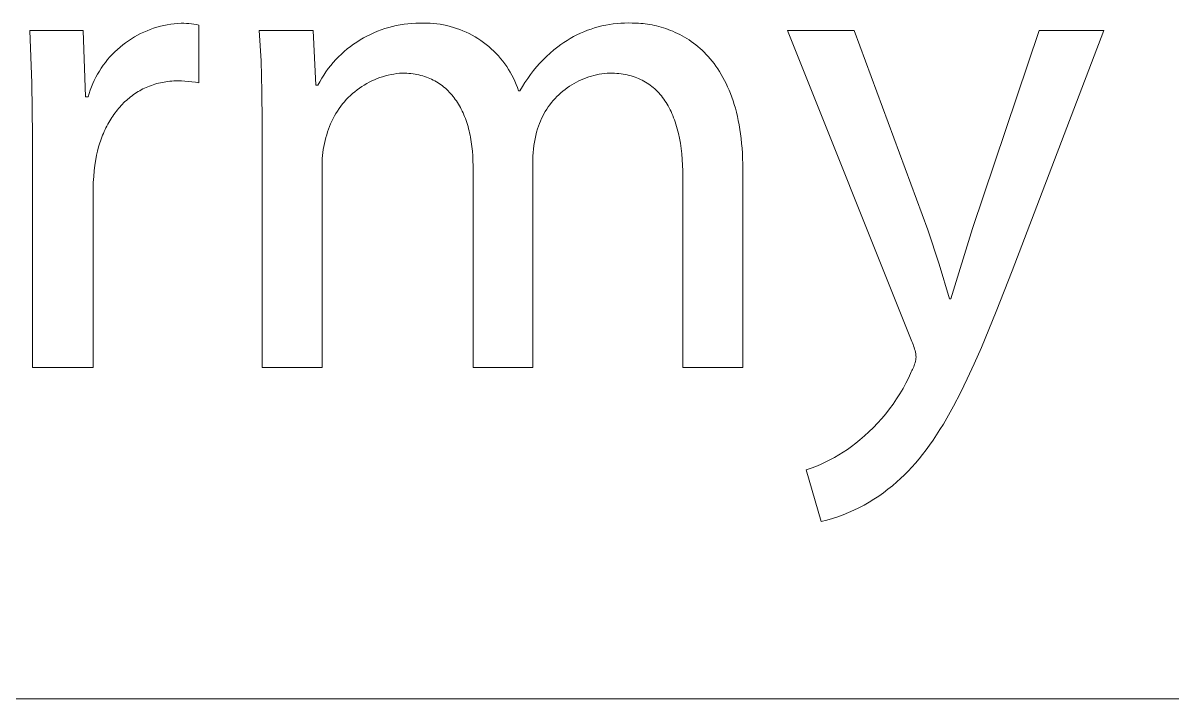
# Model space of a CAD drawing. Header units: millimetres. Extents: x 1348 to 6197, y -150 to 3238.
# Drawn here: x 4942.4 to 5022.6, y -149.9 to -102.7 of the extents above; entities that cross this region are included whole.
import ezdxf

# ---------------------------------------------------------------- set-up
doc = ezdxf.new("R2010")
doc.units = ezdxf.units.MM
doc.header["$MEASUREMENT"] = 0
doc.layers.add('Domyślny', color=7, linetype='Continuous', true_color=0x000000)

msp = doc.modelspace()

# ---------------------------------------------------------------- linework, layer by layer
at = {"layer": 'Domyślny', "color": 18, "lineweight": 15, "true_color": 0x000000}
for p, q in [((4943.016, -106.947), (4942.864, -103.275)), ((4942.864, -103.275), (4946.595, -103.275)), ((4946.595, -103.275), (4946.756, -107.893)), ((4950.601, -103.484), (4950.824, -103.379)), ((4950.824, -103.379), (4951.05, -103.281)), ((4951.05, -103.281), (4951.279, -103.192)), ((4951.279, -103.192), (4951.511, -103.11)), ((4951.511, -103.11), (4951.746, -103.037)), ((4951.746, -103.037), (4951.983, -102.972)), ((4951.983, -102.972), (4952.223, -102.915)), ((4952.223, -102.915), (4952.464, -102.867)), ((4952.464, -102.867), (4952.707, -102.827)), ((4952.707, -102.827), (4952.951, -102.795)), ((4952.951, -102.795), (4953.196, -102.772)), ((4953.196, -102.772), (4953.441, -102.758)), ((4953.441, -102.758), (4953.618, -102.76)), ((4953.618, -102.76), (4953.794, -102.768)), ((4953.794, -102.768), (4953.97, -102.781)), ((4953.97, -102.781), (4954.146, -102.8)), ((4954.146, -102.8), (4954.321, -102.824)), ((4954.321, -102.824), (4954.495, -102.853)), ((4954.495, -102.853), (4954.669, -102.887)), ((4954.669, -102.887), (4954.669, -106.924)), ((4959.01, -105.391), (4958.886, -103.266)), ((4958.886, -103.266), (4962.649, -103.266)), ((4962.649, -103.266), (4962.827, -107.077)), ((4966.644, -103.535), (4966.893, -103.422)), ((4966.893, -103.422), (4967.145, -103.317)), ((4967.145, -103.317), (4967.401, -103.22)), ((4967.401, -103.22), (4967.659, -103.132)), ((4967.659, -103.132), (4967.921, -103.053)), ((4967.921, -103.053), (4968.185, -102.983)), ((4968.185, -102.983), (4968.451, -102.922)), ((4968.451, -102.922), (4968.719, -102.87)), ((4968.719, -102.87), (4968.989, -102.827)), ((4968.989, -102.827), (4969.26, -102.793)), ((4969.26, -102.793), (4969.532, -102.768)), ((4969.532, -102.768), (4969.805, -102.753)), ((4969.805, -102.753), (4970.078, -102.747)), ((4970.078, -102.747), (4970.352, -102.75)), ((4970.352, -102.75), (4970.587, -102.751)), ((4970.587, -102.751), (4970.822, -102.76)), ((4970.822, -102.76), (4971.057, -102.777)), ((4971.057, -102.777), (4971.291, -102.802)), ((4971.291, -102.802), (4971.523, -102.835)), ((4971.523, -102.835), (4971.755, -102.876)), ((4971.755, -102.876), (4971.985, -102.925)), ((4971.985, -102.925), (4972.214, -102.982)), ((4972.214, -102.982), (4972.44, -103.046)), ((4972.44, -103.046), (4972.664, -103.118)), ((4972.664, -103.118), (4972.885, -103.198)), ((4972.885, -103.198), (4973.104, -103.285)), ((4973.104, -103.285), (4973.319, -103.379)), ((4973.319, -103.379), (4973.531, -103.481)), ((4981.064, -103.568), (4981.304, -103.454)), ((4981.304, -103.454), (4981.547, -103.348)), ((4981.547, -103.348), (4981.794, -103.251)), ((4981.794, -103.251), (4982.044, -103.162)), ((4982.044, -103.162), (4982.296, -103.081)), ((4982.296, -103.081), (4982.552, -103.008)), ((4982.552, -103.008), (4982.809, -102.945)), ((4982.809, -102.945), (4983.069, -102.889)), ((4983.069, -102.889), (4983.33, -102.843)), ((4983.33, -102.843), (4983.593, -102.805)), ((4983.593, -102.805), (4983.857, -102.777)), ((4983.857, -102.777), (4984.121, -102.757)), ((4984.121, -102.757), (4984.386, -102.745)), ((4984.386, -102.745), (4984.652, -102.743)), ((4984.652, -102.743), (4984.917, -102.75)), ((4984.917, -102.75), (4985.064, -102.751)), ((4985.064, -102.751), (4985.213, -102.756)), ((4985.213, -102.756), (4985.364, -102.764)), ((4985.364, -102.764), (4985.517, -102.775)), ((4985.517, -102.775), (4985.672, -102.789)), ((4985.672, -102.789), (4985.828, -102.807)), ((4985.828, -102.807), (4985.985, -102.828)), ((4985.985, -102.828), (4986.143, -102.853)), ((4986.143, -102.853), (4986.303, -102.882)), ((4986.303, -102.882), (4986.464, -102.914)), ((4986.464, -102.914), (4986.625, -102.951)), ((4986.625, -102.951), (4986.787, -102.991)), ((4986.787, -102.991), (4986.949, -103.036)), ((4986.949, -103.036), (4987.112, -103.085)), ((4987.112, -103.085), (4987.275, -103.138)), ((4987.275, -103.138), (4987.438, -103.195)), ((4987.438, -103.195), (4987.601, -103.257)), ((4987.601, -103.257), (4987.764, -103.323)), ((4987.764, -103.323), (4987.926, -103.395)), ((4987.926, -103.395), (4988.088, -103.47)), ((5004.432, -124.945), (4995.76, -103.275)), ((4995.76, -103.275), (5000.411, -103.275)), ((5000.411, -103.275), (5005.562, -117.162)), ((5008.663, -117.065), (5013.329, -103.275)), ((5017.835, -103.275), (5011.44, -120.02)), ((5013.329, -103.275), (5017.835, -103.275)), ((4949.356, -104.271), (4949.552, -104.122)), ((4949.552, -104.122), (4949.752, -103.98)), ((4949.752, -103.98), (4949.958, -103.845)), ((4949.958, -103.845), (4950.168, -103.717)), ((4950.168, -103.717), (4950.383, -103.597)), ((4950.383, -103.597), (4950.601, -103.484)), ((4965.247, -104.387), (4965.467, -104.226)), ((4965.467, -104.226), (4965.693, -104.072)), ((4965.693, -104.072), (4965.924, -103.926)), ((4965.924, -103.926), (4966.16, -103.787)), ((4966.16, -103.787), (4966.4, -103.657)), ((4966.4, -103.657), (4966.644, -103.535)), ((4973.531, -103.481), (4973.74, -103.59)), ((4973.74, -103.59), (4973.945, -103.706)), ((4973.945, -103.706), (4974.145, -103.829)), ((4974.145, -103.829), (4974.342, -103.959)), ((4974.342, -103.959), (4974.533, -104.095)), ((4974.533, -104.095), (4974.721, -104.238)), ((4974.721, -104.238), (4974.903, -104.387)), ((4979.717, -104.413), (4979.93, -104.254)), ((4979.93, -104.254), (4980.147, -104.101)), ((4980.147, -104.101), (4980.369, -103.957)), ((4980.369, -103.957), (4980.596, -103.819)), ((4980.596, -103.819), (4980.828, -103.69)), ((4980.828, -103.69), (4981.064, -103.568)), ((4988.088, -103.47), (4988.25, -103.551)), ((4988.25, -103.551), (4988.41, -103.637)), ((4988.41, -103.637), (4988.57, -103.728)), ((4988.57, -103.728), (4988.729, -103.824)), ((4988.729, -103.824), (4988.886, -103.925)), ((4988.886, -103.925), (4989.043, -104.031)), ((4989.043, -104.031), (4989.198, -104.143)), ((4989.198, -104.143), (4989.351, -104.26)), ((4989.351, -104.26), (4989.502, -104.383)), ((4948.461, -105.113), (4948.628, -104.933)), ((4948.628, -104.933), (4948.801, -104.758)), ((4948.801, -104.758), (4948.98, -104.589)), ((4948.98, -104.589), (4949.165, -104.427)), ((4949.165, -104.427), (4949.356, -104.271)), ((4964.423, -105.104), (4964.62, -104.914)), ((4964.62, -104.914), (4964.823, -104.732)), ((4964.823, -104.732), (4965.032, -104.556)), ((4965.032, -104.556), (4965.247, -104.387)), ((4974.903, -104.387), (4975.08, -104.542)), ((4975.08, -104.542), (4975.251, -104.703)), ((4975.251, -104.703), (4975.417, -104.87)), ((4975.417, -104.87), (4975.577, -105.042)), ((4975.577, -105.042), (4975.731, -105.22)), ((4978.704, -105.307), (4978.946, -105.071)), ((4978.946, -105.071), (4979.195, -104.843)), ((4979.195, -104.843), (4979.453, -104.623)), ((4979.453, -104.623), (4979.717, -104.413)), ((4989.502, -104.383), (4989.652, -104.512)), ((4989.652, -104.512), (4989.8, -104.646)), ((4989.8, -104.646), (4989.945, -104.786)), ((4989.945, -104.786), (4990.088, -104.933)), ((4990.088, -104.933), (4990.229, -105.085)), ((4947.859, -105.891), (4947.999, -105.689)), ((4947.999, -105.689), (4948.146, -105.492)), ((4948.146, -105.492), (4948.3, -105.3)), ((4948.3, -105.3), (4948.461, -105.113)), ((4959.074, -107.517), (4959.01, -105.391)), ((4963.704, -105.926), (4963.873, -105.712)), ((4963.873, -105.712), (4964.05, -105.503)), ((4964.05, -105.503), (4964.233, -105.3)), ((4964.233, -105.3), (4964.423, -105.104)), ((4975.731, -105.22), (4975.879, -105.403)), ((4975.879, -105.403), (4976.021, -105.59)), ((4976.021, -105.59), (4976.156, -105.783)), ((4976.156, -105.783), (4976.285, -105.98)), ((4978.028, -106.064), (4978.245, -105.804)), ((4978.245, -105.804), (4978.47, -105.552)), ((4978.47, -105.552), (4978.704, -105.307)), ((4990.229, -105.085), (4990.367, -105.243)), ((4990.367, -105.243), (4990.503, -105.408)), ((4990.503, -105.408), (4990.636, -105.579)), ((4990.636, -105.579), (4990.765, -105.757)), ((4990.765, -105.757), (4990.892, -105.941)), ((4947.37, -106.744), (4947.481, -106.525)), ((4947.481, -106.525), (4947.6, -106.309)), ((4947.6, -106.309), (4947.726, -106.098)), ((4947.726, -106.098), (4947.859, -105.891)), ((4963.103, -106.837), (4963.241, -106.602)), ((4963.241, -106.602), (4963.388, -106.372)), ((4963.388, -106.372), (4963.542, -106.146)), ((4963.542, -106.146), (4963.704, -105.926)), ((4967.115, -106.625), (4966.928, -106.702)), ((4967.304, -106.555), (4967.115, -106.625)), ((4967.496, -106.492), (4967.304, -106.555)), ((4967.689, -106.435), (4967.496, -106.492)), ((4967.885, -106.385), (4967.689, -106.435)), ((4968.082, -106.342), (4967.885, -106.385)), ((4968.281, -106.305), (4968.082, -106.342)), ((4968.48, -106.276), (4968.281, -106.305)), ((4968.681, -106.253), (4968.48, -106.276)), ((4968.882, -106.238), (4968.681, -106.253)), ((4969.034, -106.24), (4968.882, -106.238)), ((4969.183, -106.246), (4969.034, -106.24)), ((4969.33, -106.256), (4969.183, -106.246)), ((4969.475, -106.269), (4969.33, -106.256)), ((4969.617, -106.287), (4969.475, -106.269)), ((4969.757, -106.308), (4969.617, -106.287)), ((4969.895, -106.333), (4969.757, -106.308)), ((4970.03, -106.362), (4969.895, -106.333)), ((4970.163, -106.395), (4970.03, -106.362)), ((4970.294, -106.431), (4970.163, -106.395)), ((4970.422, -106.471), (4970.294, -106.431)), ((4970.548, -106.514), (4970.422, -106.471)), ((4970.671, -106.561), (4970.548, -106.514)), ((4970.793, -106.611), (4970.671, -106.561)), ((4970.911, -106.665), (4970.793, -106.611)), ((4971.028, -106.722), (4970.911, -106.665)), ((4976.285, -105.98), (4976.407, -106.181)), ((4976.407, -106.181), (4976.522, -106.386)), ((4976.522, -106.386), (4976.63, -106.596)), ((4976.63, -106.596), (4976.73, -106.808)), ((4977.434, -106.885), (4977.623, -106.605)), ((4977.623, -106.605), (4977.821, -106.331)), ((4977.821, -106.331), (4978.028, -106.064)), ((4981.533, -106.632), (4981.359, -106.705)), ((4981.709, -106.565), (4981.533, -106.632)), ((4981.887, -106.504), (4981.709, -106.565)), ((4982.068, -106.448), (4981.887, -106.504)), ((4982.25, -106.399), (4982.068, -106.448)), ((4982.433, -106.357), (4982.25, -106.399)), ((4982.618, -106.32), (4982.433, -106.357)), ((4982.804, -106.29), (4982.618, -106.32)), ((4982.991, -106.266), (4982.804, -106.29)), ((4983.179, -106.249), (4982.991, -106.266)), ((4983.367, -106.238), (4983.179, -106.249)), ((4983.527, -106.24), (4983.367, -106.238)), ((4983.684, -106.246), (4983.527, -106.24)), ((4983.839, -106.256), (4983.684, -106.246)), ((4983.991, -106.269), (4983.839, -106.256)), ((4984.14, -106.287), (4983.991, -106.269)), ((4984.287, -106.309), (4984.14, -106.287)), ((4984.431, -106.334), (4984.287, -106.309)), ((4984.573, -106.364), (4984.431, -106.334)), ((4984.712, -106.397), (4984.573, -106.364)), ((4984.848, -106.434), (4984.712, -106.397)), ((4984.982, -106.475), (4984.848, -106.434)), ((4985.113, -106.519), (4984.982, -106.475)), ((4985.242, -106.568), (4985.113, -106.519)), ((4985.368, -106.619), (4985.242, -106.568)), ((4985.492, -106.675), (4985.368, -106.619)), ((4985.613, -106.734), (4985.492, -106.675)), ((4990.892, -105.941), (4991.015, -106.131)), ((4991.015, -106.131), (4991.135, -106.329)), ((4991.135, -106.329), (4991.252, -106.533)), ((4991.252, -106.533), (4991.364, -106.744)), ((4943.058, -110.622), (4943.016, -106.947)), ((4947.005, -107.657), (4947.084, -107.424)), ((4947.084, -107.424), (4947.172, -107.194)), ((4947.172, -107.194), (4947.267, -106.968)), ((4947.267, -106.968), (4947.37, -106.744)), ((4950.537, -107.467), (4950.427, -107.531)), ((4950.649, -107.405), (4950.537, -107.467)), ((4950.762, -107.346), (4950.649, -107.405)), ((4950.877, -107.289), (4950.762, -107.346)), ((4950.993, -107.235), (4950.877, -107.289)), ((4951.111, -107.185), (4950.993, -107.235)), ((4951.231, -107.137), (4951.111, -107.185)), ((4951.352, -107.091), (4951.231, -107.137)), ((4951.474, -107.049), (4951.352, -107.091)), ((4951.599, -107.01), (4951.474, -107.049)), ((4951.724, -106.974), (4951.599, -107.01)), ((4951.851, -106.94), (4951.724, -106.974)), ((4951.98, -106.91), (4951.851, -106.94)), ((4952.11, -106.883), (4951.98, -106.91)), ((4952.241, -106.859), (4952.11, -106.883)), ((4952.374, -106.838), (4952.241, -106.859)), ((4952.508, -106.82), (4952.374, -106.838)), ((4952.643, -106.805), (4952.508, -106.82)), ((4952.78, -106.794), (4952.643, -106.805)), ((4952.919, -106.785), (4952.78, -106.794)), ((4953.058, -106.78), (4952.919, -106.785)), ((4953.199, -106.779), (4953.058, -106.78)), ((4953.446, -106.783), (4953.199, -106.779)), ((4953.692, -106.796), (4953.446, -106.783)), ((4953.937, -106.816), (4953.692, -106.796)), ((4954.182, -106.845), (4953.937, -106.816)), ((4954.426, -106.88), (4954.182, -106.845)), ((4954.669, -106.924), (4954.426, -106.88)), ((4962.827, -107.077), (4962.972, -107.077)), ((4962.972, -107.077), (4963.103, -106.837)), ((4965.71, -107.411), (4965.551, -107.536)), ((4965.873, -107.292), (4965.71, -107.411)), ((4966.04, -107.179), (4965.873, -107.292)), ((4966.21, -107.071), (4966.04, -107.179)), ((4966.385, -106.97), (4966.21, -107.071)), ((4966.563, -106.874), (4966.385, -106.97)), ((4966.744, -106.785), (4966.563, -106.874)), ((4966.928, -106.702), (4966.744, -106.785)), ((4971.142, -106.783), (4971.028, -106.722)), ((4971.253, -106.847), (4971.142, -106.783)), ((4971.363, -106.914), (4971.253, -106.847)), ((4971.47, -106.984), (4971.363, -106.914)), ((4971.574, -107.058), (4971.47, -106.984)), ((4971.677, -107.135), (4971.574, -107.058)), ((4971.776, -107.215), (4971.677, -107.135)), ((4971.874, -107.298), (4971.776, -107.215)), ((4971.969, -107.384), (4971.874, -107.298)), ((4972.062, -107.473), (4971.969, -107.384)), ((4972.152, -107.565), (4972.062, -107.473)), ((4976.73, -106.808), (4976.824, -107.024)), ((4976.824, -107.024), (4976.91, -107.243)), ((4976.91, -107.243), (4976.988, -107.465)), ((4976.988, -107.465), (4977.085, -107.465)), ((4977.085, -107.465), (4977.255, -107.172)), ((4977.255, -107.172), (4977.434, -106.885)), ((4980.227, -107.376), (4980.079, -107.494)), ((4980.378, -107.264), (4980.227, -107.376)), ((4980.534, -107.157), (4980.378, -107.264)), ((4980.692, -107.056), (4980.534, -107.157)), ((4980.855, -106.96), (4980.692, -107.056)), ((4981.02, -106.869), (4980.855, -106.96)), ((4981.188, -106.784), (4981.02, -106.869)), ((4981.359, -106.705), (4981.188, -106.784)), ((4985.731, -106.797), (4985.613, -106.734)), ((4985.847, -106.864), (4985.731, -106.797)), ((4985.96, -106.934), (4985.847, -106.864)), ((4986.071, -107.008), (4985.96, -106.934)), ((4986.179, -107.085), (4986.071, -107.008)), ((4986.284, -107.166), (4986.179, -107.085)), ((4986.387, -107.251), (4986.284, -107.166)), ((4986.488, -107.339), (4986.387, -107.251)), ((4986.586, -107.43), (4986.488, -107.339)), ((4986.681, -107.525), (4986.586, -107.43)), ((4991.364, -106.744), (4991.473, -106.962)), ((4991.473, -106.962), (4991.578, -107.188)), ((4991.578, -107.188), (4991.679, -107.42)), ((4991.679, -107.42), (4991.776, -107.66)), ((4946.756, -107.893), (4946.934, -107.893)), ((4946.934, -107.893), (4947.005, -107.657)), ((4949.512, -108.229), (4949.418, -108.319)), ((4949.606, -108.141), (4949.512, -108.229)), ((4949.703, -108.056), (4949.606, -108.141)), ((4949.801, -107.974), (4949.703, -108.056)), ((4949.901, -107.894), (4949.801, -107.974)), ((4950.003, -107.816), (4949.901, -107.894)), ((4950.106, -107.741), (4950.003, -107.816)), ((4950.212, -107.669), (4950.106, -107.741)), ((4950.318, -107.599), (4950.212, -107.669)), ((4950.427, -107.531), (4950.318, -107.599)), ((4959.08, -109.645), (4959.074, -107.517)), ((4964.827, -108.237), (4964.697, -108.392)), ((4964.962, -108.087), (4964.827, -108.237)), ((4965.102, -107.942), (4964.962, -108.087)), ((4965.247, -107.801), (4965.102, -107.942)), ((4965.396, -107.666), (4965.247, -107.801)), ((4965.551, -107.536), (4965.396, -107.666)), ((4972.24, -107.66), (4972.152, -107.565)), ((4972.325, -107.758), (4972.24, -107.66)), ((4972.409, -107.859), (4972.325, -107.758)), ((4972.489, -107.962), (4972.409, -107.859)), ((4972.568, -108.068), (4972.489, -107.962)), ((4972.644, -108.178), (4972.568, -108.068)), ((4972.717, -108.289), (4972.644, -108.178)), ((4979.406, -108.151), (4979.285, -108.296)), ((4979.531, -108.011), (4979.406, -108.151)), ((4979.662, -107.874), (4979.531, -108.011)), ((4979.797, -107.743), (4979.662, -107.874)), ((4979.936, -107.616), (4979.797, -107.743)), ((4980.079, -107.494), (4979.936, -107.616)), ((4986.774, -107.623), (4986.681, -107.525)), ((4986.864, -107.725), (4986.774, -107.623)), ((4986.952, -107.83), (4986.864, -107.725)), ((4987.037, -107.938), (4986.952, -107.83)), ((4987.12, -108.05), (4987.037, -107.938)), ((4987.2, -108.165), (4987.12, -108.05)), ((4987.278, -108.284), (4987.2, -108.165)), ((4991.776, -107.66), (4991.868, -107.907)), ((4991.868, -107.907), (4991.956, -108.161)), ((4991.956, -108.161), (4992.039, -108.423)), ((4948.818, -109.012), (4948.74, -109.12)), ((4948.898, -108.906), (4948.818, -109.012)), ((4948.98, -108.803), (4948.898, -108.906)), ((4949.064, -108.701), (4948.98, -108.803)), ((4949.15, -108.602), (4949.064, -108.701)), ((4949.238, -108.505), (4949.15, -108.602)), ((4949.327, -108.411), (4949.238, -108.505)), ((4949.418, -108.319), (4949.327, -108.411)), ((4964.234, -109.053), (4964.133, -109.227)), ((4964.341, -108.881), (4964.234, -109.053)), ((4964.454, -108.714), (4964.341, -108.881)), ((4964.573, -108.551), (4964.454, -108.714)), ((4964.697, -108.392), (4964.573, -108.551)), ((4972.789, -108.404), (4972.717, -108.289)), ((4972.858, -108.521), (4972.789, -108.404)), ((4972.924, -108.64), (4972.858, -108.521)), ((4972.988, -108.762), (4972.924, -108.64)), ((4973.05, -108.887), (4972.988, -108.762)), ((4973.109, -109.014), (4973.05, -108.887)), ((4973.166, -109.143), (4973.109, -109.014)), ((4978.759, -109.076), (4978.67, -109.242)), ((4978.853, -108.913), (4978.759, -109.076)), ((4978.953, -108.753), (4978.853, -108.913)), ((4979.059, -108.597), (4978.953, -108.753)), ((4979.169, -108.445), (4979.059, -108.597)), ((4979.285, -108.296), (4979.169, -108.445)), ((4987.353, -108.405), (4987.278, -108.284)), ((4987.425, -108.53), (4987.353, -108.405)), ((4987.495, -108.659), (4987.425, -108.53)), ((4987.563, -108.79), (4987.495, -108.659)), ((4987.628, -108.925), (4987.563, -108.79)), ((4987.691, -109.062), (4987.628, -108.925)), ((4987.751, -109.203), (4987.691, -109.062)), ((4992.039, -108.423), (4992.117, -108.693)), ((4992.117, -108.693), (4992.191, -108.971)), ((4992.191, -108.971), (4992.259, -109.256)), ((4948.31, -109.81), (4948.246, -109.932)), ((4948.377, -109.69), (4948.31, -109.81)), ((4948.446, -109.572), (4948.377, -109.69)), ((4948.516, -109.456), (4948.446, -109.572)), ((4948.589, -109.342), (4948.516, -109.456)), ((4948.663, -109.23), (4948.589, -109.342)), ((4948.74, -109.12), (4948.663, -109.23)), ((4959.08, -126.778), (4959.08, -109.645)), ((4963.866, -109.771), (4963.79, -109.958)), ((4963.949, -109.587), (4963.866, -109.771)), ((4964.038, -109.405), (4963.949, -109.587)), ((4964.133, -109.227), (4964.038, -109.405)), ((4973.22, -109.275), (4973.166, -109.143)), ((4973.272, -109.409), (4973.22, -109.275)), ((4973.322, -109.546), (4973.272, -109.409)), ((4973.369, -109.685), (4973.322, -109.546)), ((4973.414, -109.826), (4973.369, -109.685)), ((4973.456, -109.969), (4973.414, -109.826)), ((4978.438, -109.758), (4978.372, -109.934)), ((4978.509, -109.583), (4978.438, -109.758)), ((4978.586, -109.411), (4978.509, -109.583)), ((4978.67, -109.242), (4978.586, -109.411)), ((4987.809, -109.347), (4987.751, -109.203)), ((4987.864, -109.494), (4987.809, -109.347)), ((4987.916, -109.644), (4987.864, -109.494)), ((4987.966, -109.798), (4987.916, -109.644)), ((4988.014, -109.954), (4987.966, -109.798)), ((4992.259, -109.256), (4992.322, -109.549)), ((4992.322, -109.549), (4992.38, -109.851)), ((4992.38, -109.851), (4992.432, -110.16)), ((4943.058, -126.77), (4943.058, -110.622)), ((4947.953, -110.569), (4947.9, -110.702)), ((4948.007, -110.438), (4947.953, -110.569)), ((4948.064, -110.309), (4948.007, -110.438)), ((4948.122, -110.181), (4948.064, -110.309)), ((4948.183, -110.055), (4948.122, -110.181)), ((4948.246, -109.932), (4948.183, -110.055)), ((4963.602, -110.533), (4963.538, -110.735)), ((4963.658, -110.339), (4963.602, -110.533)), ((4963.721, -110.147), (4963.658, -110.339)), ((4963.79, -109.958), (4963.721, -110.147)), ((4973.496, -110.114), (4973.456, -109.969)), ((4973.534, -110.261), (4973.496, -110.114)), ((4973.569, -110.411), (4973.534, -110.261)), ((4973.602, -110.562), (4973.569, -110.411)), ((4973.632, -110.716), (4973.602, -110.562)), ((4978.185, -110.581), (4978.133, -110.817)), ((4978.245, -110.346), (4978.185, -110.581)), ((4978.312, -110.113), (4978.245, -110.346)), ((4978.372, -109.934), (4978.312, -110.113)), ((4988.059, -110.113), (4988.014, -109.954)), ((4988.102, -110.276), (4988.059, -110.113)), ((4988.142, -110.441), (4988.102, -110.276)), ((4988.215, -110.78), (4988.142, -110.441)), ((4992.432, -110.16), (4992.479, -110.478)), ((4992.479, -110.478), (4992.519, -110.804)), ((4947.67, -111.391), (4947.594, -111.678)), ((4947.756, -111.11), (4947.67, -111.391)), ((4947.802, -110.973), (4947.756, -111.11)), ((4947.85, -110.836), (4947.802, -110.973)), ((4947.9, -110.702), (4947.85, -110.836)), ((4963.388, -111.352), (4963.352, -111.561)), ((4963.431, -111.145), (4963.388, -111.352)), ((4963.481, -110.939), (4963.431, -111.145)), ((4963.538, -110.735), (4963.481, -110.939)), ((4973.686, -111.028), (4973.632, -110.716)), ((4973.729, -111.348), (4973.686, -111.028)), ((4973.763, -111.676), (4973.729, -111.348)), ((4978.05, -111.295), (4978.019, -111.535)), ((4978.087, -111.056), (4978.05, -111.295)), ((4978.133, -110.817), (4978.087, -111.056)), ((4988.279, -111.131), (4988.215, -110.78)), ((4988.332, -111.494), (4988.279, -111.131)), ((4992.519, -110.804), (4992.554, -111.138)), ((4992.554, -111.138), (4992.583, -111.481)), ((4992.583, -111.481), (4992.606, -111.832)), ((4947.467, -112.269), (4947.409, -112.664)), ((4947.526, -111.97), (4947.467, -112.269)), ((4947.594, -111.678), (4947.526, -111.97)), ((4963.287, -112.193), (4963.279, -112.404)), ((4963.301, -111.981), (4963.287, -112.193)), ((4963.323, -111.771), (4963.301, -111.981)), ((4963.352, -111.561), (4963.323, -111.771)), ((4973.788, -112.01), (4973.763, -111.676)), ((4973.802, -112.35), (4973.788, -112.01)), ((4977.981, -112.019), (4977.973, -112.261)), ((4977.973, -112.261), (4977.973, -126.778)), ((4977.996, -111.777), (4977.981, -112.019)), ((4978.019, -111.535), (4977.996, -111.777)), ((4988.376, -111.868), (4988.332, -111.494)), ((4988.41, -112.253), (4988.376, -111.868)), ((4988.434, -112.648), (4988.41, -112.253)), ((4992.606, -111.832), (4992.622, -112.192)), ((4992.622, -112.192), (4992.632, -112.561)), ((4947.362, -113.06), (4947.326, -113.458)), ((4947.409, -112.664), (4947.362, -113.06)), ((4963.279, -112.404), (4963.279, -112.616)), ((4963.279, -112.616), (4963.279, -126.778)), ((4973.807, -112.697), (4973.802, -112.35)), ((4973.807, -126.778), (4973.807, -112.697)), ((4988.449, -113.055), (4988.434, -112.648)), ((4988.453, -113.472), (4988.449, -113.055)), ((4992.632, -112.561), (4992.636, -112.939)), ((4992.636, -112.939), (4992.636, -126.778)), ((4947.302, -113.856), (4947.289, -114.255)), ((4947.326, -113.458), (4947.302, -113.856)), ((4988.453, -126.778), (4988.453, -113.472)), ((4947.289, -114.255), (4947.289, -126.77)), ((5007.161, -121.974), (5008.663, -117.065)), ((5005.562, -117.162), (5006.353, -119.555)), ((5006.353, -119.555), (5007.064, -121.974)), ((5011.44, -120.02), (5010.332, -122.867)), ((5007.064, -121.974), (5007.161, -121.974)), ((5010.332, -122.867), (5009.295, -125.371)), ((5004.479, -125.05), (5004.432, -124.945)), ((5004.522, -125.156), (5004.479, -125.05)), ((5004.562, -125.263), (5004.522, -125.156)), ((5004.598, -125.372), (5004.562, -125.263)), ((5004.631, -125.481), (5004.598, -125.372)), ((5004.66, -125.592), (5004.631, -125.481)), ((5004.685, -125.704), (5004.66, -125.592)), ((5004.707, -125.816), (5004.685, -125.704)), ((5004.725, -125.93), (5004.707, -125.816)), ((5009.295, -125.371), (5008.797, -126.503)), ((5004.529, -126.808), (5004.566, -126.716)), ((5004.566, -126.716), (5004.6, -126.622)), ((5004.6, -126.622), (5004.631, -126.528)), ((5004.631, -126.528), (5004.659, -126.433)), ((5004.659, -126.433), (5004.684, -126.336)), ((5004.684, -126.336), (5004.705, -126.239)), ((5004.705, -126.239), (5004.724, -126.141)), ((5004.724, -126.141), (5004.739, -126.043)), ((5004.739, -126.043), (5004.725, -125.93)), ((5008.797, -126.503), (5008.309, -127.559)), ((4947.289, -126.77), (4943.058, -126.77)), ((4963.279, -126.778), (4959.08, -126.778)), ((4977.973, -126.778), (4973.807, -126.778)), ((4992.636, -126.778), (4988.453, -126.778)), ((5004.028, -127.851), (5004.22, -127.467)), ((5004.22, -127.467), (5004.4, -127.077)), ((5004.4, -127.077), (5004.446, -126.989)), ((5004.446, -126.989), (5004.489, -126.899)), ((5004.489, -126.899), (5004.529, -126.808)), ((5003.606, -128.599), (5003.823, -128.229)), ((5003.823, -128.229), (5004.028, -127.851)), ((5008.309, -127.559), (5007.827, -128.544)), ((5003.134, -129.317), (5003.376, -128.962)), ((5003.376, -128.962), (5003.606, -128.599)), ((5007.827, -128.544), (5007.351, -129.461)), ((5002.615, -130.001), (5002.88, -129.663)), ((5002.88, -129.663), (5003.134, -129.317)), ((5007.351, -129.461), (5006.876, -130.312)), ((5001.753, -130.959), (5002.051, -130.649)), ((5002.051, -130.649), (5002.338, -130.33)), ((5002.338, -130.33), (5002.615, -130.001)), ((5006.638, -130.714), (5006.4, -131.102)), ((5006.876, -130.312), (5006.638, -130.714)), ((5001.126, -131.546), (5001.444, -131.258)), ((5001.444, -131.258), (5001.753, -130.959)), ((5006.161, -131.475), (5005.921, -131.834)), ((5006.4, -131.102), (5006.161, -131.475)), ((4999.946, -132.478), (5000.237, -132.269)), ((5000.237, -132.269), (5000.521, -132.051)), ((5000.521, -132.051), (5000.799, -131.824)), ((5000.799, -131.824), (5001.126, -131.546)), ((5005.68, -132.18), (5005.436, -132.512)), ((5005.921, -131.834), (5005.68, -132.18)), ((4998.719, -133.216), (4999.034, -133.046)), ((4999.034, -133.046), (4999.344, -132.867)), ((4999.344, -132.867), (4999.648, -132.677)), ((4999.648, -132.677), (4999.946, -132.478)), ((5004.942, -133.138), (5004.691, -133.434)), ((5005.19, -132.831), (5004.942, -133.138)), ((5005.436, -132.512), (5005.19, -132.831)), ((4997.068, -133.907), (4997.407, -133.79)), ((4998.118, -137.508), (4997.068, -133.907)), ((4997.407, -133.79), (4997.742, -133.663)), ((4997.742, -133.663), (4998.072, -133.524)), ((4998.072, -133.524), (4998.398, -133.375)), ((4998.398, -133.375), (4998.719, -133.216)), ((5004.437, -133.717), (5004.18, -133.99)), ((5004.691, -133.434), (5004.437, -133.717)), ((5003.382, -134.747), (5003.081, -135.011)), ((5003.652, -134.505), (5003.382, -134.747)), ((5003.918, -134.253), (5003.652, -134.505)), ((5004.18, -133.99), (5003.918, -134.253)), ((5002.453, -135.509), (5002.127, -135.741)), ((5002.772, -135.266), (5002.453, -135.509)), ((5003.081, -135.011), (5002.772, -135.266)), ((5001.452, -136.172), (5001.104, -136.37)), ((5001.793, -135.963), (5001.452, -136.172)), ((5002.127, -135.741), (5001.793, -135.963)), ((4999.65, -137.041), (4999.273, -137.177)), ((5000.021, -136.892), (4999.65, -137.041)), ((5000.388, -136.73), (5000.021, -136.892)), ((5000.749, -136.556), (5000.388, -136.73)), ((5001.104, -136.37), (5000.749, -136.556)), ((4998.507, -137.411), (4998.118, -137.508)), ((4998.892, -137.301), (4998.507, -137.411)), ((4999.273, -137.177), (4998.892, -137.301)), ((6192.904, -149.889), (1348.211, -149.889)), ((6192.904, -149.889), (4364.917, -149.889))]:
    msp.add_line(p, q, dxfattribs=at)

doc.saveas('drawing.dxf')
